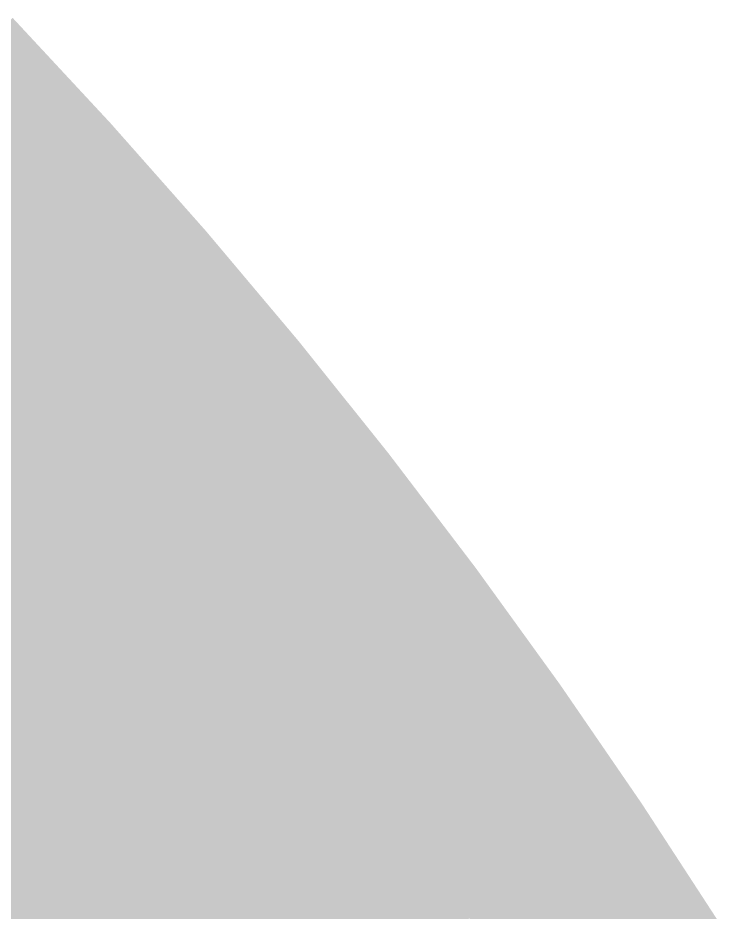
# Model space of a CAD drawing. Header units: inches. Extents: x -266 to 784, y -170 to 213.
# Drawn here: x 123.27 to 143.63, y 91.29 to 117.22 of the extents above; entities that cross this region are included whole.
import ezdxf

# ---------------------------------------------------------------- set-up
doc = ezdxf.new("R2010")
doc.units = ezdxf.units.IN
doc.header["$MEASUREMENT"] = 0

msp = doc.modelspace()

# ---------------------------------------------------------------- linework, layer by layer
at = {"color": 18, "true_color": 0x030301}
for points in [[(122.397757, 116.532352), (123.122004, 117.221893), (125.22074, 113.493463), (125.961691, 114.165022)], [(125.22074, 113.493463), (125.961691, 114.165022), (127.968295, 110.38621), (128.725504, 111.039383)], [(127.968295, 110.38621), (128.725504, 111.039383), (130.638767, 107.212465), (131.411777, 107.846858)]]:
    msp.add_solid(points, dxfattribs=at)
at = {"color": 18, "true_color": 0x080603}
for points in [[(121.67351, 115.842812), (122.397757, 116.532352), (124.479789, 112.821904), (125.22074, 113.493463)], [(124.479789, 112.821904), (125.22074, 113.493463), (127.211086, 109.733038), (127.968295, 110.38621)], [(127.211086, 109.733038), (127.968295, 110.38621), (129.865756, 106.578072), (130.638767, 107.212465)], [(129.865756, 106.578072), (130.638767, 107.212465), (132.4422, 103.358907), (133.230546, 103.974139)], [(132.4422, 103.358907), (133.230546, 103.974139), (134.938865, 100.077483), (135.742073, 100.673182)], [(134.938865, 100.077483), (135.742073, 100.673182), (137.354249, 96.735776), (138.171833, 97.311584)], [(137.354249, 96.735776), (138.171833, 97.311584), (139.686895, 93.335799), (140.518364, 93.891369)], [(139.686895, 93.335799), (140.518364, 93.891369), (141.935399, 89.8796), (142.780253, 90.414598)]]:
    msp.add_solid(points, dxfattribs=at)
at = {"color": 28, "true_color": 0x0c0a05}
for points in [[(120.949263, 115.153271), (121.67351, 115.842812), (123.738838, 112.150345), (124.479789, 112.821904)], [(123.738838, 112.150345), (124.479789, 112.821904), (126.453877, 109.079865), (127.211086, 109.733038)], [(126.453877, 109.079865), (127.211086, 109.733038), (129.092746, 105.943678), (129.865756, 106.578072)]]:
    msp.add_solid(points, dxfattribs=at)
at = {"color": 28, "true_color": 0x100e08}
msp.add_solid([(120.225016, 114.46373), (120.949263, 115.153271), (122.997887, 111.478787), (123.738838, 112.150345)], dxfattribs=at)
at = {"color": 28, "true_color": 0x100d08}
for points in [[(122.997887, 111.478787), (123.738838, 112.150345), (125.696669, 108.426692), (126.453877, 109.079865)], [(125.696669, 108.426692), (126.453877, 109.079865), (128.319735, 105.309285), (129.092746, 105.943678)], [(128.319735, 105.309285), (129.092746, 105.943678), (130.865507, 102.128444), (131.653853, 102.743676)], [(130.865507, 102.128444), (131.653853, 102.743676), (133.33245, 98.886085), (134.135658, 99.481784)], [(133.33245, 98.886085), (134.135658, 99.481784), (135.719079, 95.58416), (136.536664, 96.159968)]]:
    msp.add_solid(points, dxfattribs=at)
at = {"color": 28, "true_color": 0x14110a}
for points in [[(122.256936, 110.807228), (122.997887, 111.478787), (124.93946, 107.773519), (125.696669, 108.426692)], [(124.93946, 107.773519), (125.696669, 108.426692), (127.546725, 104.674892), (128.319735, 105.309285)]]:
    msp.add_solid(points, dxfattribs=at)
at = {"color": 28, "true_color": 0x19140c}
for points in [[(121.515985, 110.135669), (122.256936, 110.807228), (124.182251, 107.120346), (124.93946, 107.773519)], [(124.182251, 107.120346), (124.93946, 107.773519), (126.773714, 104.040499), (127.546725, 104.674892)], [(126.773714, 104.040499), (127.546725, 104.674892), (129.288814, 100.897981), (130.077161, 101.513212)], [(129.288814, 100.897981), (130.077161, 101.513212), (131.726035, 97.694686), (132.529243, 98.290385)]]:
    msp.add_solid(points, dxfattribs=at)
at = {"color": 28, "true_color": 0x1d180e}
for points in [[(120.775033, 109.46411), (121.515985, 110.135669), (123.425042, 106.467173), (124.182251, 107.120346)], [(123.425042, 106.467173), (124.182251, 107.120346), (126.000704, 103.406105), (126.773714, 104.040499)]]:
    msp.add_solid(points, dxfattribs=at)
at = {"color": 250, "true_color": 0x211c10}
msp.add_solid([(120.034082, 108.792551), (120.775033, 109.46411), (122.667833, 105.814001), (123.425042, 106.467173)], dxfattribs=at)
at = {"color": 18, "true_color": 0x030201}
for points in [[(130.638767, 107.212465), (131.411777, 107.846858), (133.230546, 103.974139), (134.018893, 104.58937)], [(133.230546, 103.974139), (134.018893, 104.58937), (135.742073, 100.673182), (136.54528, 101.268882)], [(135.742073, 100.673182), (136.54528, 101.268882), (138.171833, 97.311584), (138.989418, 97.887393)], [(138.171833, 97.311584), (138.989418, 97.887393), (140.518364, 93.891369), (141.349834, 94.44694)], [(140.518364, 93.891369), (141.349834, 94.44694), (142.780253, 90.414598), (143.625106, 90.949595)]]:
    msp.add_solid(points, dxfattribs=at)
at = {"color": 18, "true_color": 0x0c0905}
for points in [[(129.092746, 105.943678), (129.865756, 106.578072), (131.653853, 102.743676), (132.4422, 103.358907)], [(131.653853, 102.743676), (132.4422, 103.358907), (134.135658, 99.481784), (134.938865, 100.077483)], [(134.135658, 99.481784), (134.938865, 100.077483), (136.536664, 96.159968), (137.354249, 96.735776)], [(136.536664, 96.159968), (137.354249, 96.735776), (138.855425, 92.780229), (139.686895, 93.335799)], [(138.855425, 92.780229), (139.686895, 93.335799), (141.090545, 89.344603), (141.935399, 89.8796)]]:
    msp.add_solid(points, dxfattribs=at)
at = {"color": 250, "true_color": 0x211b10}
for points in [[(122.667833, 105.814001), (123.425042, 106.467173), (125.227693, 102.771712), (126.000704, 103.406105)], [(125.227693, 102.771712), (126.000704, 103.406105), (127.712121, 99.667518), (128.500468, 100.282749)]]:
    msp.add_solid(points, dxfattribs=at)
at = {"color": 250, "true_color": 0x251f12}
msp.add_solid([(121.910624, 105.160828), (122.667833, 105.814001), (124.454683, 102.137319), (125.227693, 102.771712)], dxfattribs=at)
at = {"color": 28, "true_color": 0x14100a}
for points in [[(127.546725, 104.674892), (128.319735, 105.309285), (130.077161, 101.513212), (130.865507, 102.128444)], [(130.077161, 101.513212), (130.865507, 102.128444), (132.529243, 98.290385), (133.33245, 98.886085)], [(132.529243, 98.290385), (133.33245, 98.886085), (134.901494, 95.008352), (135.719079, 95.58416)], [(134.901494, 95.008352), (135.719079, 95.58416), (137.192486, 91.669088), (138.023956, 92.224659)]]:
    msp.add_solid(points, dxfattribs=at)
at = {"color": 250, "true_color": 0x2a2214}
for points in [[(121.153415, 104.507655), (121.910624, 105.160828), (123.681673, 101.502925), (124.454683, 102.137319)], [(123.681673, 101.502925), (124.454683, 102.137319), (126.135428, 98.437054), (126.923775, 99.052286)]]:
    msp.add_solid(points, dxfattribs=at)
at = {"color": 250, "true_color": 0x2e2616}
msp.add_solid([(120.396207, 103.854482), (121.153415, 104.507655), (122.908662, 100.868532), (123.681673, 101.502925)], dxfattribs=at)
at = {"color": 28, "true_color": 0x1d170e}
for points in [[(126.000704, 103.406105), (126.773714, 104.040499), (128.500468, 100.282749), (129.288814, 100.897981)], [(128.500468, 100.282749), (129.288814, 100.897981), (130.922828, 97.098987), (131.726035, 97.694686)], [(130.922828, 97.098987), (131.726035, 97.694686), (133.266325, 93.856735), (134.083909, 94.432543)]]:
    msp.add_solid(points, dxfattribs=at)
at = {"color": 250, "true_color": 0x251e12}
for points in [[(124.454683, 102.137319), (125.227693, 102.771712), (126.923775, 99.052286), (127.712121, 99.667518)], [(126.923775, 99.052286), (127.712121, 99.667518), (129.316413, 95.907588), (130.11962, 96.503287)]]:
    msp.add_solid(points, dxfattribs=at)
at = {"color": 250, "true_color": 0x2e2516}
for points in [[(122.908662, 100.868532), (123.681673, 101.502925), (125.347082, 97.821823), (126.135428, 98.437054)], [(125.347082, 97.821823), (126.135428, 98.437054), (127.709998, 94.716189), (128.513205, 95.311889)]]:
    msp.add_solid(points, dxfattribs=at)
at = {"color": 250, "true_color": 0x322919}
msp.add_solid([(122.135652, 100.234139), (122.908662, 100.868532), (124.558736, 97.206591), (125.347082, 97.821823)], dxfattribs=at)
at = {"color": 29, "true_color": 0x362c1b}
for points in [[(121.362641, 99.599746), (122.135652, 100.234139), (123.770389, 96.59136), (124.558736, 97.206591)], [(123.770389, 96.59136), (124.558736, 97.206591), (126.103582, 93.524791), (126.90679, 94.12049)]]:
    msp.add_solid(points, dxfattribs=at)
at = {"color": 28, "true_color": 0x211a10}
for points in [[(127.712121, 99.667518), (128.500468, 100.282749), (130.11962, 96.503287), (130.922828, 97.098987)], [(130.11962, 96.503287), (130.922828, 97.098987), (132.44874, 93.280927), (133.266325, 93.856735)], [(132.44874, 93.280927), (133.266325, 93.856735), (134.698077, 90.002378), (135.529547, 90.557948)]]:
    msp.add_solid(points, dxfattribs=at)
at = {"color": 29, "true_color": 0x3b301d}
msp.add_solid([(120.589631, 98.965352), (121.362641, 99.599746), (122.982043, 95.976128), (123.770389, 96.59136)], dxfattribs=at)
at = {"color": 250, "true_color": 0x2a2114}
for points in [[(126.135428, 98.437054), (126.923775, 99.052286), (128.513205, 95.311889), (129.316413, 95.907588)], [(128.513205, 95.311889), (129.316413, 95.907588), (130.81357, 92.129311), (131.631155, 92.705119)]]:
    msp.add_solid(points, dxfattribs=at)
at = {"color": 28, "true_color": 0x19130c}
for points in [[(131.726035, 97.694686), (132.529243, 98.290385), (134.083909, 94.432543), (134.901494, 95.008352)], [(134.083909, 94.432543), (134.901494, 95.008352), (136.361016, 91.113518), (137.192486, 91.669088)], [(136.361016, 91.113518), (137.192486, 91.669088), (138.555985, 87.73961), (139.400838, 88.274607)]]:
    msp.add_solid(points, dxfattribs=at)
at = {"color": 250, "true_color": 0x322819}
for points in [[(124.558736, 97.206591), (125.347082, 97.821823), (126.90679, 94.12049), (127.709998, 94.716189)], [(126.90679, 94.12049), (127.709998, 94.716189), (129.1784, 90.977694), (129.995985, 91.553502)]]:
    msp.add_solid(points, dxfattribs=at)
at = {"color": 29, "true_color": 0x3b2f1d}
msp.add_solid([(122.982043, 95.976128), (123.770389, 96.59136), (125.300375, 92.929091), (126.103582, 93.524791)], dxfattribs=at)
at = {"color": 250, "true_color": 0x251d12}
for points in [[(129.316413, 95.907588), (130.11962, 96.503287), (131.631155, 92.705119), (132.44874, 93.280927)], [(131.631155, 92.705119), (132.44874, 93.280927), (133.866608, 89.446808), (134.698077, 90.002378)]]:
    msp.add_solid(points, dxfattribs=at)
at = {"color": 29, "true_color": 0x3f321f}
for points in [[(122.193696, 95.360897), (122.982043, 95.976128), (124.497167, 92.333392), (125.300375, 92.929091)], [(124.497167, 92.333392), (125.300375, 92.929091), (126.725646, 89.25027), (127.543231, 89.826078)]]:
    msp.add_solid(points, dxfattribs=at)
at = {"color": 28, "true_color": 0x100c08}
for points in [[(135.719079, 95.58416), (136.536664, 96.159968), (138.023956, 92.224659), (138.855425, 92.780229)], [(138.023956, 92.224659), (138.855425, 92.780229), (140.245692, 88.809605), (141.090545, 89.344603)]]:
    msp.add_solid(points, dxfattribs=at)
at = {"color": 39, "true_color": 0x433621}
msp.add_solid([(121.40535, 94.745665), (122.193696, 95.360897), (123.69396, 91.737693), (124.497167, 92.333392)], dxfattribs=at)
at = {"color": 250, "true_color": 0x2e2416}
for points in [[(127.709998, 94.716189), (128.513205, 95.311889), (129.995985, 91.553502), (130.81357, 92.129311)], [(129.995985, 91.553502), (130.81357, 92.129311), (132.203668, 88.335667), (133.035138, 88.891237)]]:
    msp.add_solid(points, dxfattribs=at)
at = {"color": 39, "true_color": 0x483923}
for points in [[(120.617003, 94.130433), (121.40535, 94.745665), (122.890752, 91.141994), (123.69396, 91.737693)], [(122.890752, 91.141994), (123.69396, 91.737693), (125.090476, 88.098653), (125.908061, 88.674461)]]:
    msp.add_solid(points, dxfattribs=at)
at = {"color": 28, "true_color": 0x1d160e}
msp.add_solid([(133.266325, 93.856735), (134.083909, 94.432543), (135.529547, 90.557948), (136.361016, 91.113518)], dxfattribs=at)
at = {"color": 29, "true_color": 0x362b1b}
msp.add_solid([(126.103582, 93.524791), (126.90679, 94.12049), (128.360816, 90.401886), (129.1784, 90.977694)], dxfattribs=at)
at = {"color": 29, "true_color": 0x3b2e1d}
msp.add_solid([(125.300375, 92.929091), (126.103582, 93.524791), (127.543231, 89.826078), (128.360816, 90.401886)], dxfattribs=at)
at = {"color": 250, "true_color": 0x2a2014}
msp.add_solid([(130.81357, 92.129311), (131.631155, 92.705119), (133.035138, 88.891237), (133.866608, 89.446808)], dxfattribs=at)
at = {"color": 39, "true_color": 0x433521}
msp.add_solid([(123.69396, 91.737693), (124.497167, 92.333392), (125.908061, 88.674461), (126.725646, 89.25027)], dxfattribs=at)
at = {"color": 28, "true_color": 0x140f0a}
msp.add_solid([(137.192486, 91.669088), (138.023956, 92.224659), (139.400838, 88.274607), (140.245692, 88.809605)], dxfattribs=at)
at = {"color": 250, "true_color": 0x322719}
msp.add_solid([(129.1784, 90.977694), (129.995985, 91.553502), (131.372199, 87.780097), (132.203668, 88.335667)], dxfattribs=at)

doc.saveas('drawing.dxf')
